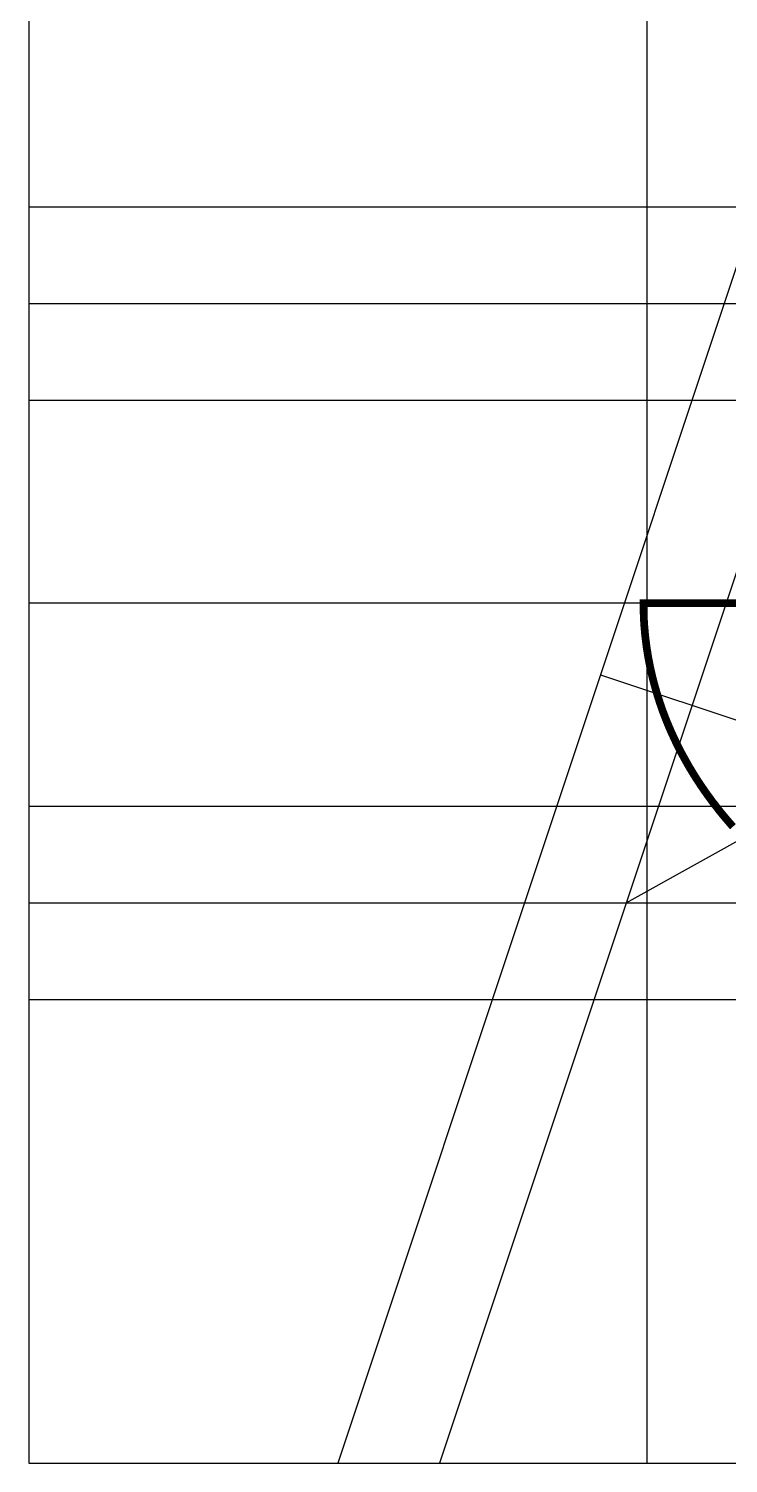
# Model space of a CAD drawing. Extents: x -732 to 2500, y -1000 to 1032.
# Drawn here: x 1800 to 1890.6, y -1000 to -814.4 of the extents above; entities that cross this region are included whole.
import ezdxf

# ---------------------------------------------------------------- set-up
doc = ezdxf.new("R2010")
doc.units = 0
doc.header["$MEASUREMENT"] = 0
doc.layers.add('Text 5', color=242, linetype='Continuous')
doc.layers.add('Text 5 Guide', color=254, linetype='Continuous')

msp = doc.modelspace()

# ---------------------------------------------------------------- linework, layer by layer
at = {"layer": 'Text 5'}
msp.add_lwpolyline([(1800, -1000), (2500, -1000), (2500, -700), (1800, -700)], close=True, dxfattribs=at)
at = {"layer": 'Text 5', "const_width": 1}
msp.add_lwpolyline([(1891.16, -917.66), (1891, -917.48), (1890.85, -917.3), (1890.69, -917.12), (1890.53, -916.94), (1890.38, -916.76), (1890.22, -916.58), (1890.07, -916.39), (1889.92, -916.21), (1889.76, -916.02), (1889.61, -915.84), (1889.46, -915.65), (1889.31, -915.47), (1889.17, -915.28), (1889.02, -915.09), (1888.87, -914.9), (1888.73, -914.71), (1888.58, -914.53), (1888.44, -914.34), (1888.3, -914.14), (1888.16, -913.95), (1888.02, -913.76), (1887.88, -913.57), (1887.74, -913.37), (1887.6, -913.18), (1887.47, -912.99), (1887.33, -912.79), (1887.2, -912.6), (1887.06, -912.4), (1886.93, -912.2), (1886.8, -912), (1886.67, -911.81), (1886.54, -911.61), (1886.41, -911.41), (1886.28, -911.21), (1886.16, -911.01), (1886.03, -910.81), (1885.91, -910.61), (1885.79, -910.4), (1885.66, -910.2), (1885.54, -910), (1885.42, -909.79), (1885.3, -909.59), (1885.19, -909.38), (1885.07, -909.18), (1884.96, -908.97), (1884.84, -908.76), (1884.73, -908.56), (1884.62, -908.35), (1884.5, -908.14), (1884.39, -907.93), (1884.29, -907.72), (1884.18, -907.51), (1884.07, -907.3), (1883.97, -907.09), (1883.86, -906.88), (1883.76, -906.67), (1883.66, -906.45), (1883.56, -906.24), (1883.46, -906.03), (1883.36, -905.81), (1883.26, -905.6), (1883.16, -905.38), (1883.07, -905.17), (1882.98, -904.95), (1882.88, -904.74), (1882.79, -904.52), (1882.7, -904.3), (1882.61, -904.08), (1882.52, -903.87), (1882.44, -903.65), (1882.35, -903.43), (1882.27, -903.21), (1882.19, -902.99), (1882.1, -902.77), (1882.02, -902.55), (1881.94, -902.33), (1881.87, -902.1), (1881.79, -901.88), (1881.71, -901.66), (1881.64, -901.44), (1881.57, -901.21), (1881.5, -900.99), (1881.42, -900.77), (1881.36, -900.54), (1881.29, -900.32), (1881.22, -900.09), (1881.16, -899.86), (1881.09, -899.64), (1881.03, -899.41), (1880.97, -899.19), (1880.91, -898.96), (1880.85, -898.73), (1880.79, -898.5), (1880.73, -898.28), (1880.68, -898.05), (1880.63, -897.82), (1880.57, -897.59), (1880.52, -897.36), (1880.47, -897.13), (1880.42, -896.9), (1880.38, -896.67), (1880.33, -896.44), (1880.29, -896.21), (1880.24, -895.98), (1880.2, -895.75), (1880.16, -895.52), (1880.12, -895.29), (1880.09, -895.06), (1880.05, -894.82), (1880.01, -894.59), (1879.98, -894.36), (1879.95, -894.13), (1879.92, -893.9), (1879.89, -893.66), (1879.86, -893.43), (1879.83, -893.2), (1879.81, -892.96), (1879.78, -892.73), (1879.76, -892.5), (1879.74, -892.26), (1879.72, -892.03), (1879.7, -891.8), (1879.68, -891.56), (1879.67, -891.33), (1879.65, -891.09), (1879.64, -890.86), (1879.63, -890.63), (1879.62, -890.39), (1879.61, -890.16), (1879.6, -889.92), (1879.59, -889.69), (1879.59, -889.45), (1879.59, -889.22), (1879.58, -888.98), (1879.58, -888.75), (1904.58, -888.75)], dxfattribs=at)
at = {"layer": 'Text 5 Guide'}
for p, q in [((1940, -700), (1840, -1000)), ((1953.18, -700), (1853.18, -1000)), ((1880, -700), (1880, -1000)), ((1800, -837.5), (2500, -837.5)), ((1800, -850), (2500, -850)), ((1877.34, -927.5), (2016.82, -850)), ((1800, -862.5), (2500, -862.5)), ((2060, -888.75), (1800, -888.75)), ((1874, -898), (2000, -940)), ((1800, -915), (2500, -915)), ((1800, -927.5), (2500, -927.5)), ((1800, -940), (2500, -940))]:
    msp.add_line(p, q, dxfattribs=at)
msp.add_lwpolyline([(1904.56, -888.75), (1879.58, -888.75), (1879.58, -888.98), (1879.59, -889.22), (1879.59, -889.45), (1879.59, -889.69), (1879.6, -889.92), (1879.61, -890.16), (1879.62, -890.39), (1879.63, -890.63), (1879.64, -890.86), (1879.65, -891.09), (1879.67, -891.33), (1879.68, -891.56), (1879.7, -891.8), (1879.72, -892.03), (1879.74, -892.26), (1879.76, -892.5), (1879.78, -892.73), (1879.81, -892.96), (1879.83, -893.2), (1879.86, -893.43), (1879.89, -893.66), (1879.92, -893.9), (1879.95, -894.13), (1879.98, -894.36), (1880.01, -894.59), (1880.05, -894.82), (1880.09, -895.06), (1880.12, -895.29), (1880.16, -895.52), (1880.2, -895.75), (1880.24, -895.98), (1880.29, -896.21), (1880.33, -896.44), (1880.38, -896.67), (1880.42, -896.9), (1880.47, -897.13), (1880.52, -897.36), (1880.57, -897.59), (1880.63, -897.82), (1880.68, -898.05), (1880.73, -898.28), (1880.79, -898.5), (1880.85, -898.73), (1880.91, -898.96), (1880.97, -899.19), (1881.03, -899.41), (1881.09, -899.64), (1881.16, -899.86), (1881.22, -900.09), (1881.29, -900.32), (1881.36, -900.54), (1881.42, -900.77), (1881.5, -900.99), (1881.57, -901.21), (1881.64, -901.44), (1881.71, -901.66), (1881.79, -901.88), (1881.87, -902.1), (1881.94, -902.33), (1882.02, -902.55), (1882.1, -902.77), (1882.19, -902.99), (1882.27, -903.21), (1882.35, -903.43), (1882.44, -903.65), (1882.52, -903.87), (1882.61, -904.08), (1882.7, -904.3), (1882.79, -904.52), (1882.88, -904.74), (1882.98, -904.95), (1883.07, -905.17), (1883.16, -905.38), (1883.26, -905.6), (1883.36, -905.81), (1883.46, -906.03), (1883.56, -906.24), (1883.66, -906.45), (1883.76, -906.67), (1883.86, -906.88), (1883.97, -907.09), (1884.07, -907.3), (1884.18, -907.51), (1884.29, -907.72), (1884.39, -907.93), (1884.5, -908.14), (1884.62, -908.35), (1884.73, -908.56), (1884.84, -908.76), (1884.96, -908.97), (1885.07, -909.18), (1885.19, -909.38), (1885.3, -909.59), (1885.42, -909.79), (1885.54, -910), (1885.66, -910.2), (1885.79, -910.4), (1885.91, -910.61), (1886.03, -910.81), (1886.16, -911.01), (1886.28, -911.21), (1886.41, -911.41), (1886.54, -911.61), (1886.67, -911.81), (1886.8, -912), (1886.93, -912.2), (1887.06, -912.4), (1887.2, -912.6), (1887.33, -912.79), (1887.47, -912.99), (1887.6, -913.18), (1887.74, -913.37), (1887.88, -913.57), (1888.02, -913.76), (1888.16, -913.95), (1888.3, -914.14), (1888.44, -914.34), (1888.58, -914.53), (1888.73, -914.71), (1888.87, -914.9), (1889.02, -915.09), (1889.17, -915.28), (1889.31, -915.47), (1889.46, -915.65), (1889.61, -915.84), (1889.76, -916.02), (1889.92, -916.21), (1890.07, -916.39), (1890.22, -916.58), (1890.38, -916.76), (1890.53, -916.94), (1890.69, -917.12)], dxfattribs=at)

doc.saveas('drawing.dxf')
